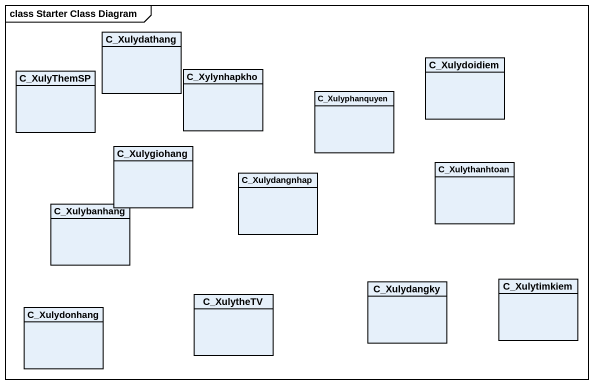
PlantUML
@startuml
mainframe class Starter Class Diagram
hide circle
hide empty members
class C_Xulydathang
class C_XulyThemSP
class C_Xylynhapkho
class C_Xulyphanquyen
class C_Xulydoidiem
class C_Xulygiohang
class C_Xulythanhtoan
class C_Xulybanhang
class C_Xulydangnhap
class C_Xulydangky
class C_Xulytimkiem
class C_Xulydonhang
class C_XulytheTV
@enduml
